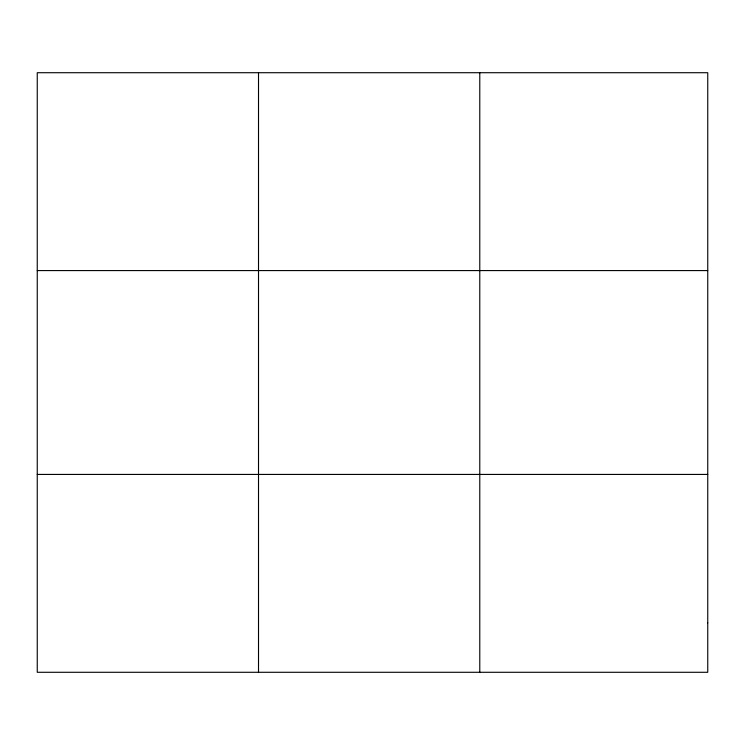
<?xml version="1.0" encoding="UTF-8"?>
<svg xmlns="http://www.w3.org/2000/svg" width="745" height="745" viewBox="0 0 745 745"><rect width="100%" height="100%" fill="white"/><g stroke="black" fill="none" stroke-linecap="round" stroke-linejoin="round"><path stroke-width="1.12" d="M258.515 672.288L258.515 72.712M479.78 672.288L479.78 72.712M37.25 270.575L707.75 270.575M37.25 474.425L707.75 474.425M707.75 622.82L707.75 672.288L37.25 672.288L37.25 72.712L707.75 72.712L707.75 622.82"/></g></svg>
